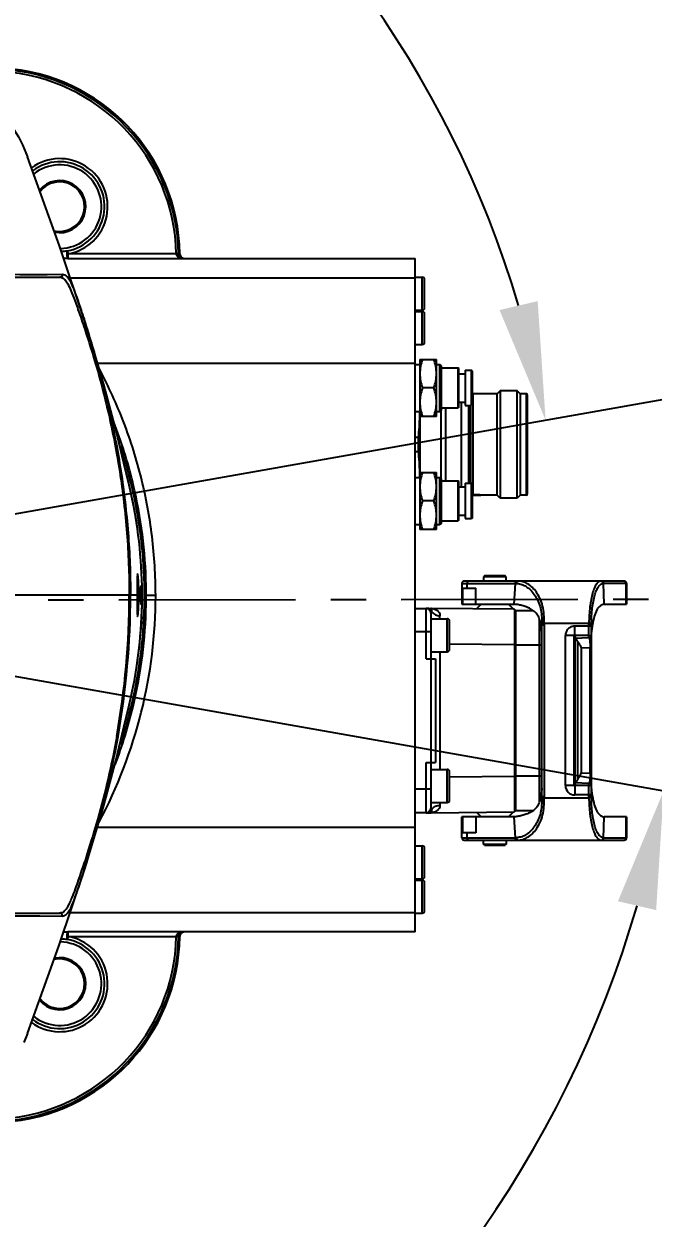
# Model space of a CAD drawing. Header units: millimetres. Extents: x 5828 to 6704, y 123 to 421.
# Drawn here: x 6585.26 to 6591.94, y 229.64 to 242.32 of the extents above; entities that cross this region are included whole.
import ezdxf

# ---------------------------------------------------------------- set-up
doc = ezdxf.new("R2010")
doc.units = ezdxf.units.MM
doc.linetypes.add('CENTER', pattern=[0.6, 0.375, -0.075, 0.075, -0.075])
for name, color, linetype in [('中心线', 7, 'Continuous'), ('外形图', 7, 'Continuous'), ('尺寸标注', 7, 'Continuous'), ('运动范围', 7, 'Continuous')]:
    doc.layers.add(name, color=color, linetype=linetype)
doc.styles.add('微软雅黑', font='msyh.ttc', dxfattribs={"height": 1.5})
doc.dimstyles.new('尺寸标注_1_20比例', dxfattribs={"dimtxt": 1.5, "dimasz": 1.25, "dimexe": 0.5, "dimexo": 0.4, "dimgap": 0.5, "dimtad": 1, "dimdec": 1, "dimlfac": 20, "dimdsep": 46, "dimtxsty": '微软雅黑', "dimcen": 0.09, "dimadec": 0, "dimazin": 0, "dimtp": 0.01, "dimtm": 0.01, "dimtfac": 1, "dimtdec": 1, "dimtofl": 0, "dimtmove": 0, "dimatfit": 3, "dimfxl": 1, "dimtolj": 1, "dimarcsym": 0})

# ---------------------------------------------------------------- blocks, each defined once
blk = doc.blocks.new('*D1116')
at = {"layer": 'Defpoints', "color": 0}
for p in [(6584.311, 246.313), (6624.677, 244.081), (6580.267, 236.25), (6631.923, 236.25), (6532.269, 236.143)]:
    blk.add_point(p, dxfattribs=at)
at = {"layer": '尺寸标注', "color": 0, "lineweight": -2}
blk.add_arc((6579.951, 236.195), 11.017, 16.504, 173.5574, dxfattribs=at)
at = {"layer": '尺寸标注', "color": 0}
for points in [[(6590.312, 239.277), (6590.717, 239.372), (6590.801, 238.108)], [(6568.795, 237.442), (6569.211, 237.419), (6568.933, 236.183)]]:
    blk.add_solid(points, dxfattribs=at)
at = {"layer": '尺寸标注', "color": 0, "insert": (6578.873, 248.444), "char_height": 1.5, "attachment_point": 5, "rotation": 5.0307, "style": '微软雅黑'}
blk.add_mtext('\\A1;-\\A1;170%%d', dxfattribs=at)
blk = doc.blocks.new('*D1117')
at = {"layer": 'Defpoints', "color": 0}
for p in [(6580.267, 236.25), (6631.923, 236.25), (6532.269, 236.143), (6624.677, 228.42), (6574.182, 226.455)]:
    blk.add_point(p, dxfattribs=at)
at = {"layer": '尺寸标注', "color": 0, "lineweight": -2}
blk.add_arc((6580.579, 236.195), 11.653, 186.2105, 343.8509, dxfattribs=at)
at = {"layer": '尺寸标注', "color": 0}
for points in [[(6569.202, 234.946), (6568.786, 234.923), (6568.926, 236.183)], [(6591.975, 232.907), (6591.569, 233.001), (6592.054, 234.172)]]:
    blk.add_solid(points, dxfattribs=at)
at = {"layer": '尺寸标注', "color": 0, "insert": (6579.68, 225.86), "char_height": 1.5, "attachment_point": 5, "rotation": 355.0307, "style": '微软雅黑'}
blk.add_mtext('\\A1;+\\A1;170%%d', dxfattribs=at)

msp = doc.modelspace()

# ---------------------------------------------------------------- linework, layer by layer
at = {"layer": '中心线', "linetype": 'CENTER', "ltscale": 5}
msp.add_line((6532.269, 236.1435), (6631.9232, 236.2503), dxfattribs=at)
at = {"layer": '外形图', "color": 7, "linetype": 'Continuous'}
for p, q in [((6585.7229, 239.906), (6585.7285, 239.8734)), ((6585.7285, 239.8734), (6585.7285, 239.8234)), ((6586.8787, 239.8734), (6585.7285, 239.8734)), ((6585.7285, 239.8234), (6585.6854, 239.8234)), ((6585.7285, 239.8234), (6586.9524, 239.8234)), ((6586.9647, 239.8252), (6586.9665, 239.8253)), ((6586.9665, 239.8253), (6589.4167, 239.8253)), ((6589.4167, 232.6753), (6589.4167, 239.8253)), ((6583.9221, 239.651), (6585.6683, 239.6566)), ((6583.9227, 239.6253), (6585.6442, 239.6253)), ((6585.219, 239.6541), (6585.5099, 239.6555)), ((6585.5099, 239.6555), (6585.6683, 239.6566)), ((6585.7537, 239.619), (6589.4167, 239.619)), ((6589.4167, 239.6253), (6589.4917, 239.6253)), ((6589.4917, 239.2753), (6589.4917, 239.6253)), ((6589.5167, 239.3003), (6589.5167, 239.6003)), ((6589.4167, 239.2753), (6589.4917, 239.2753)), ((6589.4167, 239.2628), (6589.4917, 239.2628)), ((6589.4917, 238.9128), (6589.4917, 239.2628)), ((6589.5167, 238.9378), (6589.5167, 239.2378)), ((6589.4167, 238.9128), (6589.4917, 238.9128)), ((6589.4667, 238.7534), (6589.6417, 238.7534)), ((6589.4667, 238.7534), (6589.4667, 236.9472)), ((6589.6417, 238.1472), (6589.6417, 238.7534)), ((6586.0414, 238.7135), (6589.4167, 238.7135)), ((6589.4167, 238.7003), (6589.4667, 238.7003)), ((6589.6417, 238.7003), (6589.6792, 238.7003)), ((6589.6792, 238.2003), (6589.6792, 238.7003)), ((6589.6942, 238.6853), (6589.6792, 238.7003)), ((6589.6942, 238.2153), (6589.6942, 238.6853)), ((6589.6942, 238.6628), (6589.8712, 238.6628)), ((6589.8712, 238.2378), (6589.8712, 238.6628)), ((6589.8812, 238.6528), (6589.8712, 238.6628)), ((6589.8812, 238.2478), (6589.8812, 238.6528)), ((6589.9477, 238.6378), (6590.0142, 238.6378)), ((6589.9477, 238.6378), (6589.9477, 238.2628)), ((6590.0142, 238.2628), (6590.0142, 238.6378)), ((6590.0242, 238.6278), (6590.0142, 238.6378)), ((6590.0242, 238.2728), (6590.0242, 238.6278)), ((6589.8812, 238.6003), (6589.9477, 238.6003)), ((6589.6146, 238.4503), (6589.4937, 238.4503)), ((6590.0269, 238.3878), (6590.0242, 238.3925)), ((6590.2867, 238.3878), (6590.0269, 238.3878)), ((6590.0269, 238.3878), (6590.0269, 237.3141)), ((6590.3192, 238.4203), (6590.2867, 238.3878)), ((6590.2867, 237.3128), (6590.2867, 238.3878)), ((6590.4992, 238.4203), (6590.3192, 238.4203)), ((6590.3192, 238.4203), (6590.3192, 237.2803)), ((6590.5317, 238.3878), (6590.4992, 238.4203)), ((6590.4992, 237.2803), (6590.4992, 238.4203)), ((6590.5967, 238.3878), (6590.5317, 238.3878)), ((6590.5317, 238.3878), (6590.5317, 237.3128)), ((6590.5967, 237.3128), (6590.5967, 238.3878)), ((6590.6067, 238.3778), (6590.6067, 237.3228)), ((6589.6942, 238.2378), (6589.8712, 238.2378)), ((6589.7392, 238.2378), (6589.7392, 237.4628)), ((6589.8812, 238.2478), (6589.8712, 238.2378)), ((6589.8812, 238.3003), (6589.9477, 238.3003)), ((6589.9067, 237.4003), (6589.9067, 238.3003)), ((6589.9477, 238.2628), (6590.0142, 238.2628)), ((6589.9817, 238.2628), (6589.9817, 237.4378)), ((6589.9917, 238.2628), (6589.9917, 237.4378)), ((6590.0067, 237.4378), (6590.0067, 238.2628)), ((6590.0242, 238.2728), (6590.0142, 238.2628)), ((6589.4167, 238.2003), (6589.4667, 238.2003)), ((6589.6417, 238.1472), (6589.4667, 238.1472)), ((6589.6417, 238.2003), (6589.6792, 238.2003)), ((6589.6942, 238.2153), (6589.6792, 238.2003)), ((6589.6917, 237.4878), (6589.6917, 238.2128)), ((6589.4167, 237.9276), (6589.4517, 237.9276)), ((6589.4517, 237.7729), (6589.4517, 237.9276)), ((6589.4517, 237.7729), (6589.4167, 237.7729)), ((6589.4167, 237.5003), (6589.4667, 237.5003)), ((6589.4667, 237.5534), (6589.6417, 237.5534)), ((6589.6417, 236.9472), (6589.6417, 237.5534)), ((6589.6417, 237.5003), (6589.6792, 237.5003)), ((6589.6792, 237.0003), (6589.6792, 237.5003)), ((6589.6942, 237.4853), (6589.6792, 237.5003)), ((6589.6942, 237.0153), (6589.6942, 237.4853)), ((6589.6942, 237.4628), (6589.8712, 237.4628)), ((6589.8712, 237.0378), (6589.8712, 237.4628)), ((6589.8812, 237.4528), (6589.8712, 237.4628)), ((6589.8812, 237.0478), (6589.8812, 237.4528)), ((6589.8812, 237.4003), (6589.9477, 237.4003)), ((6589.9477, 237.4378), (6590.0142, 237.4378)), ((6589.9477, 237.4378), (6589.9477, 237.0628)), ((6590.0142, 237.0628), (6590.0142, 237.4378)), ((6590.0242, 237.4278), (6590.0142, 237.4378)), ((6590.0242, 237.0728), (6590.0242, 237.4278)), ((6589.6146, 237.2503), (6589.4937, 237.2503)), ((6590.0241, 237.309), (6590.0265, 237.3133)), ((6590.0265, 237.3133), (6590.1117, 237.3133)), ((6590.2867, 237.3128), (6590.1117, 237.3128)), ((6590.3192, 237.2803), (6590.2867, 237.3128)), ((6590.4992, 237.2803), (6590.3192, 237.2803)), ((6590.5317, 237.3128), (6590.4992, 237.2803)), ((6590.5967, 237.3128), (6590.5317, 237.3128)), ((6589.8812, 237.1003), (6589.9477, 237.1003)), ((6589.4167, 237.0003), (6589.4667, 237.0003)), ((6589.6417, 237.0003), (6589.6792, 237.0003)), ((6589.6942, 237.0153), (6589.6792, 237.0003)), ((6589.6942, 237.0378), (6589.8712, 237.0378)), ((6589.8812, 237.0478), (6589.8712, 237.0378)), ((6589.9477, 237.0628), (6590.0142, 237.0628)), ((6590.0242, 237.0728), (6590.0142, 237.0628)), ((6589.6417, 236.9472), (6589.4667, 236.9472)), ((6590.1517, 236.4553), (6590.1417, 236.4453)), ((6590.3717, 236.4553), (6590.1517, 236.4553)), ((6590.3817, 236.4453), (6590.3717, 236.4553)), ((6586.5019, 236.3503), (6586.5157, 236.3503)), ((6589.9117, 236.3753), (6590.4785, 236.3753)), ((6589.9117, 236.3753), (6589.9117, 236.1531)), ((6589.9177, 236.3231), (6590.0589, 236.3231)), ((6589.9177, 236.3231), (6589.9177, 236.1531)), ((6591.6367, 236.4003), (6589.9367, 236.4003)), ((6589.9649, 236.3753), (6589.9649, 236.3231)), ((6590.0589, 236.1531), (6590.0589, 236.3231)), ((6590.3817, 236.4453), (6590.1417, 236.4453)), ((6590.1417, 236.4453), (6590.1417, 236.4003)), ((6590.3817, 236.4003), (6590.3817, 236.4453)), ((6590.4785, 236.3753), (6590.4645, 236.1531)), ((6591.4131, 236.3752), (6591.416, 236.3753)), ((6591.6617, 236.3753), (6591.416, 236.3753)), ((6591.4225, 236.1531), (6591.416, 236.3753)), ((6591.6559, 236.1531), (6591.6559, 236.3753)), ((6591.6617, 236.3753), (6591.6617, 236.1531)), ((6586.4641, 236.2503), (6584.8478, 236.2503)), ((6586.4809, 236.2503), (6586.5032, 236.2503)), ((6586.5421, 236.2503), (6586.6606, 236.2503)), ((6586.5157, 236.1503), (6586.5019, 236.1503)), ((6589.4167, 236.1103), (6589.5817, 236.1103)), ((6589.5317, 235.5753), (6589.5317, 236.1103)), ((6590.4692, 236.1003), (6589.5817, 236.1103)), ((6589.5818, 236.1103), (6589.5817, 236.1103)), ((6589.5821, 236.1103), (6589.5818, 236.1103)), ((6589.9117, 236.1531), (6590.4645, 236.1531)), ((6590.0688, 236.1048), (6590.1172, 236.1531)), ((6590.4062, 236.1531), (6590.4589, 236.1004)), ((6590.4692, 236.1003), (6590.4692, 233.9503)), ((6590.4817, 236.089), (6590.6671, 236.089)), ((6590.4817, 236.089), (6590.4817, 233.9615)), ((6591.4225, 236.1531), (6591.6617, 236.1531)), ((6589.5817, 236.0603), (6589.5817, 233.9903)), ((6589.5817, 236.0003), (6589.7567, 236.0003)), ((6589.7567, 235.6503), (6589.7567, 236.0003)), ((6589.7817, 235.6753), (6589.7817, 235.9753)), ((6590.4692, 236.0365), (6590.4817, 236.0365)), ((6590.7363, 234.0562), (6590.7363, 235.9942)), ((6590.7862, 235.9503), (6590.7612, 235.9501)), ((6591.2614, 235.9503), (6590.7862, 235.9503)), ((6591.2864, 235.9499), (6591.2614, 235.9503)), ((6589.5817, 235.8603), (6589.4167, 235.8601)), ((6590.7613, 234.1141), (6590.7613, 235.9364)), ((6590.7863, 235.9367), (6590.7862, 234.1138)), ((6591.1009, 235.821), (6591.0113, 235.821)), ((6591.0113, 234.2295), (6591.0113, 235.821)), ((6591.1213, 235.816), (6591.1021, 235.8175)), ((6591.1021, 235.8175), (6591.1021, 234.2331)), ((6591.1213, 235.8133), (6591.1021, 235.8148)), ((6591.2863, 235.9212), (6591.1111, 235.9213)), ((6591.2613, 235.8215), (6591.1111, 235.8215)), ((6591.1113, 235.8241), (6591.1113, 235.8312)), ((6591.1113, 235.8229), (6591.1113, 235.8241)), ((6591.1113, 235.8221), (6591.1113, 235.8229)), ((6591.1213, 235.8187), (6591.1113, 235.8194)), ((6591.1113, 235.8194), (6591.1113, 235.8175)), ((6591.1113, 235.8154), (6591.1213, 235.816)), ((6591.1114, 235.8181), (6591.1213, 235.8187)), ((6591.2613, 235.9364), (6591.2863, 235.9364)), ((6591.2613, 235.7959), (6591.2613, 235.9364)), ((6591.2709, 235.9364), (6591.2789, 235.9364)), ((6591.2844, 235.9364), (6591.2863, 235.9364)), ((6591.2863, 235.9364), (6591.2863, 234.1141)), ((6589.7817, 235.7331), (6590.4692, 235.7254)), ((6590.4817, 235.7215), (6590.4692, 235.7215)), ((6590.7613, 235.719), (6590.4817, 235.719)), ((6591.1213, 235.8106), (6591.1021, 235.8121)), ((6591.1021, 235.8094), (6591.1213, 235.8106)), ((6591.1213, 235.8079), (6591.1021, 235.8094)), ((6591.1021, 235.8067), (6591.1213, 235.8079)), ((6591.1213, 235.8052), (6591.1021, 235.8067)), ((6591.1021, 235.804), (6591.1213, 235.8052)), ((6591.1213, 235.8025), (6591.1021, 235.804)), ((6591.1021, 235.8013), (6591.1213, 235.8025)), ((6591.1213, 235.7998), (6591.1021, 235.8013)), ((6591.1213, 235.7971), (6591.1021, 235.7986)), ((6591.1213, 235.7945), (6591.1021, 235.7959)), ((6591.1213, 235.7918), (6591.1021, 235.7932)), ((6591.1106, 235.7992), (6591.1213, 235.7998)), ((6591.1108, 235.7965), (6591.1213, 235.7971)), ((6591.111, 235.7938), (6591.1213, 235.7945)), ((6591.1113, 235.8127), (6591.1213, 235.8133)), ((6591.2613, 235.7959), (6591.1113, 235.7893)), ((6591.1113, 235.7911), (6591.1213, 235.7918)), ((6591.1113, 235.7911), (6591.1113, 234.2594)), ((6591.1445, 234.295), (6591.1445, 235.7555)), ((6591.1789, 235.6902), (6591.2745, 235.6944)), ((6591.1789, 235.6902), (6591.1789, 234.3603)), ((6591.2863, 235.6944), (6591.2745, 235.6944)), ((6591.2745, 234.3561), (6591.2745, 235.6944)), ((6589.5317, 235.5753), (6589.6317, 235.5753)), ((6589.5817, 235.6503), (6589.7567, 235.6503)), ((6589.6317, 235.5753), (6589.6317, 234.4753)), ((6589.6791, 235.6503), (6589.6791, 234.4003)), ((6589.5317, 234.4753), (6589.6317, 234.4753)), ((6589.5317, 233.9408), (6589.5317, 234.4753)), ((6589.5817, 234.4003), (6589.7567, 234.4003)), ((6589.7567, 234.0503), (6589.7567, 234.4003)), ((6589.7817, 234.0753), (6589.7817, 234.3753)), ((6590.4692, 234.3252), (6589.7817, 234.3174)), ((6590.4692, 234.329), (6590.4817, 234.329)), ((6590.4817, 234.3315), (6590.7613, 234.3315)), ((6591.2745, 234.3561), (6591.1789, 234.3603)), ((6591.2745, 234.3561), (6591.2863, 234.3561)), ((6589.5817, 234.1903), (6589.4167, 234.1903)), ((6591.1021, 234.2573), (6591.1213, 234.2588)), ((6591.1021, 234.2546), (6591.1213, 234.2561)), ((6591.1021, 234.2519), (6591.1213, 234.2534)), ((6591.1021, 234.2492), (6591.1213, 234.2507)), ((6591.1213, 234.248), (6591.1021, 234.2492)), ((6591.1021, 234.2465), (6591.1213, 234.248)), ((6591.1213, 234.2453), (6591.1021, 234.2465)), ((6591.1021, 234.2439), (6591.1213, 234.2453)), ((6591.1213, 234.2426), (6591.1021, 234.2439)), ((6591.1021, 234.2412), (6591.1213, 234.2426)), ((6591.1213, 234.2399), (6591.1021, 234.2412)), ((6591.1021, 234.2385), (6591.1213, 234.2399)), ((6591.1021, 234.2358), (6591.1213, 234.2372)), ((6591.1021, 234.2331), (6591.1213, 234.2345)), ((6591.1213, 234.2507), (6591.1106, 234.2514)), ((6591.1213, 234.2534), (6591.1108, 234.2541)), ((6591.1213, 234.2561), (6591.1109, 234.2567)), ((6591.2613, 234.2291), (6591.1112, 234.2291)), ((6591.1113, 234.2612), (6591.2613, 234.2546)), ((6591.1213, 234.2588), (6591.1113, 234.2594)), ((6591.1213, 234.2372), (6591.1113, 234.2379)), ((6591.1213, 234.2345), (6591.1113, 234.2352)), ((6591.1113, 234.2331), (6591.1113, 234.2311)), ((6591.1113, 234.2311), (6591.1213, 234.2319)), ((6591.1213, 234.2319), (6591.1114, 234.2325)), ((6591.2613, 234.1141), (6591.2613, 234.2546)), ((6589.5817, 234.0503), (6589.7567, 234.0503)), ((6590.7612, 234.1004), (6590.7862, 234.1003)), ((6590.7862, 234.1003), (6591.2614, 234.1003)), ((6591.2863, 234.1293), (6591.1113, 234.1293)), ((6591.2864, 234.1006), (6591.2614, 234.1003)), ((6589.5317, 233.9408), (6589.4167, 233.9408)), ((6589.5456, 233.9408), (6589.5817, 233.9408)), ((6589.5817, 233.9403), (6590.4692, 233.9503)), ((6589.5817, 233.9403), (6589.5818, 233.9403)), ((6589.5818, 233.9403), (6589.5821, 233.9403)), ((6590.0688, 233.9458), (6590.1172, 233.8974)), ((6590.4062, 233.8974), (6590.4589, 233.9502)), ((6590.4817, 234.014), (6590.4692, 234.014)), ((6590.6671, 233.9615), (6590.4817, 233.9615)), ((6586.0414, 233.787), (6589.4167, 233.787)), ((6590.4645, 233.8974), (6589.9117, 233.8974)), ((6589.9117, 233.6753), (6589.9117, 233.8974)), ((6589.9177, 233.8974), (6589.9177, 233.7274)), ((6590.0589, 233.8974), (6590.0589, 233.7274)), ((6590.4645, 233.8974), (6590.4785, 233.6753)), ((6591.416, 233.6753), (6591.4225, 233.8974)), ((6591.6617, 233.8974), (6591.4225, 233.8974)), ((6591.6559, 233.6753), (6591.6559, 233.8974)), ((6591.6617, 233.8974), (6591.6617, 233.6753)), ((6589.9117, 233.6753), (6590.4785, 233.6753)), ((6590.0589, 233.7274), (6589.9177, 233.7274)), ((6589.9649, 233.7274), (6589.9649, 233.6753)), ((6591.416, 233.6753), (6591.4131, 233.6754)), ((6591.416, 233.6753), (6591.6617, 233.6753)), ((6589.4167, 233.5878), (6589.4917, 233.5878)), ((6589.4917, 233.2378), (6589.4917, 233.5878)), ((6589.5167, 233.2628), (6589.5167, 233.5628)), ((6589.9367, 233.6503), (6591.6367, 233.6503)), ((6590.1417, 233.6053), (6590.1417, 233.6503)), ((6590.1417, 233.6053), (6590.3817, 233.6053)), ((6590.1517, 233.5953), (6590.1417, 233.6053)), ((6590.1517, 233.5953), (6590.3717, 233.5953)), ((6590.3817, 233.6053), (6590.3717, 233.5953)), ((6590.3817, 233.6503), (6590.3817, 233.6053)), ((6589.4167, 233.2378), (6589.4917, 233.2378)), ((6589.4167, 233.2253), (6589.4917, 233.2253)), ((6589.4917, 232.8753), (6589.4917, 233.2253)), ((6589.5167, 232.9003), (6589.5167, 233.2003)), ((6583.9164, 232.8753), (6585.6441, 232.8753)), ((6584.4449, 232.8495), (6585.6683, 232.844)), ((6584.7525, 232.8487), (6585.4305, 232.8456)), ((6585.4305, 232.8456), (6585.6683, 232.8441)), ((6585.7535, 232.8815), (6589.4167, 232.8815)), ((6589.4167, 232.8753), (6589.4917, 232.8753)), ((6585.6852, 232.6771), (6585.7285, 232.6771)), ((6586.9524, 232.6771), (6585.7285, 232.6771)), ((6585.7285, 232.6771), (6585.7285, 232.6271)), ((6586.9665, 232.6753), (6586.9647, 232.6753)), ((6589.4167, 232.6753), (6586.9665, 232.6753)), ((6585.7285, 232.6271), (6585.7229, 232.5945)), ((6585.7285, 232.6271), (6586.8786, 232.6271)), ((6585.3003, 231.596), (6585.2612, 231.5003))]:
    msp.add_line(p, q, dxfattribs=at)
for points in [[(6586.3781, 237.4195), (6586.3235, 237.6507), (6586.2398, 237.9957), (6586.1097, 238.4853), (6585.9128, 239.1433), (6585.6396, 239.9602), (6585.3003, 240.9044)], [(6585.3003, 231.596), (6585.6333, 232.5225), (6585.9126, 233.3567), (6586.1099, 234.016), (6586.2398, 234.5049), (6586.3236, 234.85), (6586.3781, 235.0811)]]:
    msp.add_lwpolyline(points, dxfattribs=at)
for centre, radius, start, end in [((6584.9044, 239.8364), 1.9746, 1.07283, 86.53209), ((6584.9044, 239.8364), 1.9996, 1.04273, 86.52986), ((6584.9171, 239.8484), 1.9996, 0.75251, 86.51978), ((6585.6417, 240.3753), 0.5093, 279.8203, 126.01324), ((6585.6417, 240.3753), 0.4762, 279.8203, 127.27483), ((6585.6417, 240.3753), 0.4432, 270.90348, 128.65277), ((6585.6417, 240.3753), 0.2765, 258.37821, 140.9535), ((6585.6417, 240.3753), 0.2629, 256.63967, 142.6363), ((6585.641, 240.9311), 1.0283, 270.98584, 274.56974), ((6586.9665, 239.8753), 0.05, 180.74026, 254.37678), ((6586.9666, 239.8757), 0.0504, 254.40783, 269.92025), ((6589.4917, 239.6003), 0.025, 0, 90), ((6589.4917, 239.3003), 0.025, 270, 0), ((6589.4917, 239.2378), 0.025, 0, 90), ((6589.4917, 238.9378), 0.025, 270, 0), ((6590.5967, 238.3778), 0.01, 0, 90), ((6586.6172, 238.2257), 2.8495, 358.42029, 359.4881), ((6581.4884, 236.2498), 5.0723, 13.67726, 21.2366), ((6581.5167, 236.2503), 5.0254, 341.63194, 18.36811), ((6586.6172, 237.4748), 2.8495, 0.51191, 1.57972), ((6581.5252, 236.2511), 4.9916, 1.13842, 13.53469), ((6581.5167, 236.2503), 5.0005, 8.06558, 13.52131), ((6581.4944, 236.2515), 5.0661, 13.42219, 13.67461), ((6581.488, 236.2501), 5.0726, 1.1593, 13.42005), ((6590.5967, 237.3228), 0.01, 270, 0), ((6581.5167, 236.2503), 5.0005, 351.10009, 1.14877), ((6580.9831, 236.2502), 5.5196, 358.96222, 1.03778), ((6581.5043, 236.2505), 5.0563, 359.9971, 1.15871), ((6589.9367, 236.3753), 0.025, 90, 180), ((6591.6367, 236.3753), 0.025, 0, 90.00018), ((6581.5261, 236.2505), 5.1345, 332.00008, 359.9977), ((6577.8413, 236.2524), 8.5389, 349.86768, 359.98544), ((6577.7818, 236.2523), 8.611, 349.95434, 359.9863), ((6581.5056, 236.2499), 5.0551, 358.84277, 0.00361), ((6581.5256, 236.2495), 4.9912, 346.46231, 358.86135), ((6581.4882, 236.2504), 5.0724, 346.53296, 358.84193), ((6589.5317, 236.0603), 0.05, 359.99962, 90), ((6589.6564, 236.1155), 0.0759, 210.54547, 215.73195), ((6589.7567, 235.9753), 0.025, 0, 90), ((6594.2083, 235.9712), 3.4472, 180.35057, 180.57751), ((6597.0355, 235.8685), 5.7497, 179.18883, 179.32337), ((6591.2613, 235.7965), 0.025, 0.06996, 90.06978), ((6592.5603, 235.7221), 1.2801, 170.44599, 171.12645), ((6591.2613, 235.7709), 0.025, 0.06996, 90.06978), ((6589.7567, 235.6753), 0.025, 270, 0), ((6581.487, 236.2512), 5.0738, 339.18882, 346.5275), ((6589.7567, 234.3753), 0.025, 0, 90), ((6591.1114, 234.2294), 0.1001, 179.92866, 269.92175), ((6591.1015, 234.061), 0.1686, 88.87875, 89.59597), ((6591.103, 234.2189), 0.00902, 14.24164, 21.39582), ((6591.1027, 234.2188), 0.00935, 6.3846, 14.22207), ((6591.1021, 234.2188), 0.00994, 357.83095, 6.34761), ((6591.2613, 234.2796), 0.025, 269.93022, 359.93004), ((6591.2613, 234.254), 0.025, 269.93022, 359.93004), ((6604.2435, 234.1069), 14.5646, 180.22957, 180.34414), ((6589.7567, 234.0753), 0.025, 270, 0), ((6594.2023, 234.0794), 3.4412, 179.42195, 179.64939), ((6596.8928, 234.1803), 5.6069, 180.67584, 180.81375), ((6592.6027, 234.3351), 1.323, 188.89319, 189.11623), ((6592.5036, 234.3192), 1.2227, 189.11464, 189.55898), ((6589.5317, 233.9903), 0.05, 270, 0.00073), ((6589.6561, 233.9354), 0.0755, 144.38703, 149.59907), ((6589.9367, 233.6753), 0.025, 180, 270), ((6591.6367, 233.6753), 0.025, 270, 0), ((6589.4917, 233.5628), 0.025, 0, 90), ((6589.4917, 233.2628), 0.025, 270, 0), ((6589.4917, 233.2003), 0.025, 0, 90), ((6589.4917, 232.9003), 0.025, 270, 0), ((6584.9044, 232.6641), 1.9746, 273.46746, 358.92718), ((6584.9044, 232.6641), 1.9996, 273.47013, 358.95728), ((6584.9171, 232.6522), 1.9996, 273.48403, 359.27314), ((6585.6417, 232.1253), 0.5093, 233.91172, 80.18864), ((6585.6417, 232.1253), 0.4762, 232.7058, 80.17971), ((6585.6417, 232.1253), 0.4432, 231.35213, 89.12764), ((6585.641, 231.5695), 1.0283, 85.43021, 89.02642), ((6585.6417, 232.1253), 0.2765, 219.0454, 101.57141), ((6585.6417, 232.1253), 0.2629, 217.39936, 103.34694)]:
    msp.add_arc(centre, radius, start, end, dxfattribs=at)
for points, knots in [([(6585.0535, 241.3261), (6585.0799, 241.2959), (6585.181, 241.1674), (6585.2579, 241.0202), (6585.3003, 240.9044)], [0, 0, 0, 0, 0.2455814, 1, 1, 1, 1]), ([(6585.7285, 239.8234), (6585.7275, 239.8234), (6585.7255, 239.827), (6585.7242, 239.8328), (6585.7227, 239.8421), (6585.7213, 239.8578), (6585.7209, 239.8794), (6585.7218, 239.8972), (6585.7229, 239.906)], [0, 0, 0, 0, 0.0368418, 0.1162713, 0.2311778, 0.3641209, 0.6822247, 1, 1, 1, 1]), ([(6586.8786, 239.8734), (6586.879, 239.8688), (6586.8806, 239.8598), (6586.89, 239.8453), (6586.9067, 239.8329), (6586.9292, 239.8251), (6586.9447, 239.8234), (6586.9524, 239.8234)], [0, 0, 0, 0, 0.1409075, 0.2748715, 0.5247161, 0.7642402, 1, 1, 1, 1]), ([(6586.9037, 239.8728), (6586.9036, 239.873), (6586.9027, 239.8729), (6586.9014, 239.8731), (6586.899, 239.8731), (6586.8945, 239.8733), (6586.8876, 239.8734), (6586.8818, 239.8734), (6586.8787, 239.8734)], [0, 0, 0, 0, 0.0229543, 0.0820897, 0.1754302, 0.2998117, 0.6223475, 1, 1, 1, 1]), ([(6586.9524, 239.8234), (6586.9416, 239.8235), (6586.9161, 239.8325), (6586.9039, 239.8586), (6586.9037, 239.8728)], [0, 0, 0, 0, 0.4308663, 1, 1, 1, 1]), ([(6585.6683, 239.6566), (6585.6703, 239.6495), (6585.6668, 239.6326), (6585.6514, 239.625), (6585.644, 239.6252)], [0, 0, 0, 0, 0.5007345, 1, 1, 1, 1]), ([(6585.6445, 239.6253), (6585.654, 239.6252), (6585.6756, 239.62), (6585.7045, 239.5935), (6585.7328, 239.5469), (6585.7657, 239.4734), (6585.8074, 239.3639), (6585.8617, 239.2107), (6585.9291, 239.0106), (6586.0056, 238.7677), (6586.0843, 238.4915), (6586.1848, 238.0877), (6586.2869, 237.5593), (6586.3632, 236.9092), (6586.3802, 236.4702), (6586.3802, 236.2503)], [0, 0, 0, 0, 0.008197, 0.0181219, 0.0327299, 0.0547054, 0.087038, 0.1330223, 0.193932, 0.2678453, 0.3511228, 0.439911, 0.6242101, 0.8116175, 1, 1, 1, 1]), ([(6585.6683, 239.6564), (6585.6778, 239.6565), (6585.6993, 239.6517), (6585.7283, 239.6255), (6585.7562, 239.5789), (6585.7885, 239.5052), (6585.8287, 239.3946), (6585.8807, 239.239), (6585.9454, 239.035), (6586.0196, 238.7876), (6586.097, 238.507), (6586.1969, 238.099), (6586.2995, 237.5668), (6586.376, 236.9127), (6586.3931, 236.4714), (6586.393, 236.2503)], [0, 0, 0, 0, 0.0080976, 0.0178723, 0.0322824, 0.0540451, 0.0862217, 0.1322395, 0.1935294, 0.2680465, 0.3518178, 0.4408252, 0.6250249, 0.8120917, 1, 1, 1, 1]), ([(6589.4937, 238.7534), (6589.4856, 238.7289), (6589.4719, 238.6791), (6589.4667, 238.6275), (6589.4667, 238.6018)], [0, 0, 0, 0, 0.5018469, 1, 1, 1, 1]), ([(6589.6417, 238.6018), (6589.6417, 238.6275), (6589.6365, 238.6791), (6589.6228, 238.7289), (6589.6146, 238.7534)], [0, 0, 0, 0, 0.4981531, 1, 1, 1, 1]), ([(6586.6606, 236.2503), (6586.6594, 236.4586), (6586.6358, 236.8756), (6586.5212, 237.4913), (6586.3343, 238.0884), (6586.1607, 238.4676), (6586.064, 238.6516)], [0, 0, 0, 0, 0.2502712, 0.5003981, 0.7503299, 1, 1, 1, 1]), ([(6589.4667, 238.6018), (6589.4667, 238.5762), (6589.4719, 238.5246), (6589.4856, 238.4748), (6589.4937, 238.4503)], [0, 0, 0, 0, 0.4981531, 1, 1, 1, 1]), ([(6589.6146, 238.4503), (6589.6228, 238.4748), (6589.6365, 238.5246), (6589.6417, 238.5762), (6589.6417, 238.6018)], [0, 0, 0, 0, 0.5018469, 1, 1, 1, 1]), ([(6589.4937, 238.4503), (6589.4856, 238.4258), (6589.4719, 238.3759), (6589.4667, 238.3244), (6589.4667, 238.2987)], [0, 0, 0, 0, 0.5018469, 1, 1, 1, 1]), ([(6589.6417, 238.2987), (6589.6417, 238.3244), (6589.6365, 238.3759), (6589.6228, 238.4258), (6589.6146, 238.4503)], [0, 0, 0, 0, 0.4981531, 1, 1, 1, 1]), ([(6589.4667, 238.2987), (6589.4667, 238.2731), (6589.4719, 238.2215), (6589.4856, 238.1717), (6589.4937, 238.1472)], [0, 0, 0, 0, 0.4981531, 1, 1, 1, 1]), ([(6589.6146, 238.1472), (6589.6228, 238.1717), (6589.6365, 238.2215), (6589.6417, 238.2731), (6589.6417, 238.2987)], [0, 0, 0, 0, 0.5018469, 1, 1, 1, 1]), ([(6589.4937, 237.5534), (6589.4856, 237.5289), (6589.4719, 237.4791), (6589.4667, 237.4275), (6589.4667, 237.4018)], [0, 0, 0, 0, 0.5018469, 1, 1, 1, 1]), ([(6589.6417, 237.4018), (6589.6417, 237.4275), (6589.6365, 237.4791), (6589.6228, 237.5289), (6589.6146, 237.5534)], [0, 0, 0, 0, 0.4981531, 1, 1, 1, 1]), ([(6589.4667, 237.4018), (6589.4667, 237.3762), (6589.4719, 237.3246), (6589.4856, 237.2748), (6589.4937, 237.2503)], [0, 0, 0, 0, 0.4981531, 1, 1, 1, 1]), ([(6589.6146, 237.2503), (6589.6228, 237.2748), (6589.6365, 237.3246), (6589.6417, 237.3762), (6589.6417, 237.4018)], [0, 0, 0, 0, 0.5018469, 1, 1, 1, 1]), ([(6589.4937, 237.2503), (6589.4856, 237.2258), (6589.4719, 237.1759), (6589.4667, 237.1244), (6589.4667, 237.0987)], [0, 0, 0, 0, 0.5018469, 1, 1, 1, 1]), ([(6589.6417, 237.0987), (6589.6417, 237.1244), (6589.6365, 237.1759), (6589.6228, 237.2258), (6589.6146, 237.2503)], [0, 0, 0, 0, 0.4981531, 1, 1, 1, 1]), ([(6590.1059, 237.3133), (6590.101, 237.3138), (6590.0747, 237.3156), (6590.0482, 237.3155), (6590.0269, 237.3141)], [0, 0, 0, 0, 0.1884725, 1, 1, 1, 1]), ([(6589.4667, 237.0987), (6589.4667, 237.0731), (6589.4719, 237.0215), (6589.4856, 236.9717), (6589.4937, 236.9472)], [0, 0, 0, 0, 0.4981531, 1, 1, 1, 1]), ([(6589.6146, 236.9472), (6589.6228, 236.9717), (6589.6365, 237.0215), (6589.6417, 237.0731), (6589.6417, 237.0987)], [0, 0, 0, 0, 0.5018469, 1, 1, 1, 1]), ([(6586.4689, 236.4753), (6586.4684, 236.4753), (6586.4678, 236.4733), (6586.4673, 236.4704), (6586.4667, 236.4648), (6586.4659, 236.4538), (6586.4653, 236.4349), (6586.4647, 236.4074), (6586.4644, 236.3737), (6586.4643, 236.3353), (6586.4639, 236.2936), (6586.4637, 236.2649), (6586.4637, 236.2503)], [0, 0, 0, 0, 0.0059139, 0.0206068, 0.0445278, 0.0776041, 0.1698717, 0.2940378, 0.4452527, 0.6178308, 0.8053753, 1, 1, 1, 1]), ([(6586.4803, 236.2503), (6586.4803, 236.2649), (6586.4805, 236.2936), (6586.48, 236.3353), (6586.4785, 236.3737), (6586.4768, 236.4074), (6586.4749, 236.435), (6586.4732, 236.4538), (6586.4717, 236.4648), (6586.4708, 236.4704), (6586.47, 236.4733), (6586.4693, 236.4753), (6586.4689, 236.4753)], [0, 0, 0, 0, 0.1943663, 0.3816022, 0.5539653, 0.7050723, 0.8292427, 0.9216893, 0.9549107, 0.9790123, 0.9939102, 1, 1, 1, 1]), ([(6589.9861, 236.4003), (6589.9833, 236.4003), (6589.9775, 236.3989), (6589.968, 236.3912), (6589.9649, 236.3815), (6589.9649, 236.3753)], [0, 0, 0, 0, 0.2326056, 0.4770204, 1, 1, 1, 1]), ([(6590.4785, 236.3753), (6590.4785, 236.3815), (6590.4816, 236.3912), (6590.4912, 236.3989), (6590.4969, 236.4003), (6590.4997, 236.4003)], [0, 0, 0, 0, 0.5229787, 0.7673858, 1, 1, 1, 1]), ([(6590.495, 236.3929), (6590.494, 236.3916), (6590.4904, 236.3863), (6590.4889, 236.3798), (6590.4889, 236.3751)], [0, 0, 0, 0, 0.2555415, 1, 1, 1, 1]), ([(6590.4889, 236.3751), (6590.5049, 236.3748), (6590.5379, 236.3697), (6590.5856, 236.3491), (6590.6313, 236.3163), (6590.6728, 236.271), (6590.7095, 236.2149), (6590.7387, 236.1484), (6590.7575, 236.0726), (6590.7603, 236.0191), (6590.7608, 235.9916)], [0, 0, 0, 0, 0.0930648, 0.1920321, 0.2999842, 0.4183465, 0.5480571, 0.6889454, 0.8396284, 1, 1, 1, 1]), ([(6590.5099, 236.4003), (6590.5073, 236.4003), (6590.5015, 236.3989), (6590.497, 236.3952), (6590.495, 236.3929)], [0, 0, 0, 0, 0.4668617, 1, 1, 1, 1]), ([(6590.7862, 235.9503), (6590.787, 235.9822), (6590.7855, 236.0447), (6590.7722, 236.1347), (6590.7436, 236.2142), (6590.7061, 236.2808), (6590.662, 236.3335), (6590.6134, 236.3714), (6590.5624, 236.3948), (6590.527, 236.4003), (6590.5099, 236.4003)], [0, 0, 0, 0, 0.1644546, 0.3215913, 0.4665375, 0.597215, 0.7137667, 0.8180822, 0.9121707, 1, 1, 1, 1]), ([(6591.3892, 236.4003), (6591.385, 236.4003), (6591.3762, 236.3987), (6591.3636, 236.392), (6591.3516, 236.3813), (6591.3347, 236.3602), (6591.3159, 236.3234), (6591.2973, 236.2682), (6591.2819, 236.2008), (6591.2703, 236.1233), (6591.2634, 236.0386), (6591.2616, 235.9801), (6591.2614, 235.9503)], [0, 0, 0, 0, 0.0256725, 0.0536556, 0.0860725, 0.1240481, 0.218236, 0.3374544, 0.4799119, 0.6416354, 0.8172186, 1, 1, 1, 1]), ([(6591.2864, 235.9499), (6591.2872, 236.0048), (6591.2906, 236.0848), (6591.3066, 236.1855), (6591.3218, 236.2492), (6591.3403, 236.3015), (6591.359, 236.3364), (6591.3757, 236.3565), (6591.3907, 236.3695), (6591.4045, 236.375), (6591.4131, 236.3752)], [0, 0, 0, 0, 0.3543521, 0.5148719, 0.6569672, 0.7763696, 0.8716983, 0.9106183, 0.9442975, 1, 1, 1, 1]), ([(6591.3892, 236.4003), (6591.3906, 236.4003), (6591.3969, 236.3997), (6591.4028, 236.3964), (6591.4061, 236.3929)], [0, 0, 0, 0, 0.2339563, 1, 1, 1, 1]), ([(6591.416, 236.3753), (6591.416, 236.3816), (6591.4112, 236.3947), (6591.3982, 236.4003), (6591.3921, 236.4003)], [0, 0, 0, 0, 0.5076183, 1, 1, 1, 1]), ([(6591.4061, 236.3929), (6591.4073, 236.3917), (6591.4113, 236.3866), (6591.4131, 236.3799), (6591.4131, 236.3752)], [0, 0, 0, 0, 0.262463, 1, 1, 1, 1]), ([(6591.6559, 236.3753), (6591.6559, 236.3816), (6591.651, 236.3947), (6591.638, 236.4003), (6591.6318, 236.4003)], [0, 0, 0, 0, 0.506982, 1, 1, 1, 1]), ([(6586.4637, 236.2503), (6586.4637, 236.2356), (6586.464, 236.2069), (6586.4643, 236.1653), (6586.4644, 236.1269), (6586.4647, 236.0932), (6586.4653, 236.0656), (6586.4659, 236.0468), (6586.4667, 236.0357), (6586.4673, 236.0301), (6586.4678, 236.0273), (6586.4684, 236.0253), (6586.4689, 236.0253)], [0, 0, 0, 0, 0.1946058, 0.3820966, 0.5546648, 0.7059028, 0.8300933, 0.9223854, 0.9554662, 0.9793913, 0.9940889, 1, 1, 1, 1]), ([(6586.4689, 236.0253), (6586.4693, 236.0253), (6586.47, 236.0272), (6586.4708, 236.0301), (6586.4717, 236.0357), (6586.4732, 236.0467), (6586.4749, 236.0656), (6586.4768, 236.0931), (6586.4785, 236.1268), (6586.48, 236.1652), (6586.4804, 236.2069), (6586.4803, 236.2356), (6586.4803, 236.2503)], [0, 0, 0, 0, 0.0060885, 0.0209821, 0.0450812, 0.0783013, 0.1707317, 0.2948833, 0.4459702, 0.6183349, 0.8056164, 1, 1, 1, 1]), ([(6589.591, 236.0769), (6589.5878, 236.0864), (6589.5756, 236.1036), (6589.5554, 236.1103), (6589.5456, 236.1103)], [0, 0, 0, 0, 0.5053098, 1, 1, 1, 1]), ([(6589.5817, 236.1103), (6589.5928, 236.1101), (6589.6152, 236.1069), (6589.6463, 236.0925), (6589.6675, 236.072), (6589.6775, 236.05), (6589.6792, 236.0375), (6589.6792, 236.0311)], [0, 0, 0, 0, 0.2414419, 0.4834124, 0.7309706, 0.8607983, 1, 1, 1, 1]), ([(6589.5817, 236.0603), (6589.5817, 236.0617), (6589.5829, 236.0682), (6589.5874, 236.0734), (6589.591, 236.0769)], [0, 0, 0, 0, 0.217572, 1, 1, 1, 1]), ([(6589.591, 236.0769), (6589.5932, 236.0823), (6589.5959, 236.0913), (6589.5934, 236.1027), (6589.5884, 236.1088), (6589.584, 236.1102), (6589.582, 236.1103)], [0, 0, 0, 0, 0.4347608, 0.6738085, 0.8478114, 1, 1, 1, 1]), ([(6589.5947, 236.0712), (6589.604, 236.0583), (6589.6308, 236.0381), (6589.663, 236.0314), (6589.6792, 236.0311)], [0, 0, 0, 0, 0.4944803, 1, 1, 1, 1]), ([(6590.7506, 235.9349), (6590.7474, 235.9539), (6590.7398, 235.9901), (6590.7178, 236.0396), (6590.6843, 236.0791), (6590.6418, 236.1062), (6590.5965, 236.1257), (6590.5509, 236.1404), (6590.507, 236.1502), (6590.4782, 236.1531), (6590.4645, 236.1531)], [0, 0, 0, 0, 0.1455813, 0.280157, 0.4069608, 0.532988, 0.6589357, 0.7811225, 0.8956429, 1, 1, 1, 1]), ([(6591.4225, 236.1531), (6591.4083, 236.1531), (6591.3756, 236.1388), (6591.3406, 236.0907), (6591.3146, 236.02), (6591.3031, 235.965), (6591.2979, 235.9346)], [0, 0, 0, 0, 0.1590516, 0.3707525, 0.6535652, 1, 1, 1, 1]), ([(6589.679, 236.002), (6589.679, 236.0045), (6589.6791, 236.0142), (6589.6791, 236.0239), (6589.6792, 236.0311)], [0, 0, 0, 0, 0.262666, 1, 1, 1, 1]), ([(6590.7613, 235.8531), (6590.7605, 235.86), (6590.7573, 235.8873), (6590.754, 235.9147), (6590.7506, 235.9349)], [0, 0, 0, 0, 0.2528108, 1, 1, 1, 1]), ([(6590.7613, 235.9364), (6590.7614, 235.9366), (6590.7622, 235.9363), (6590.7634, 235.9366), (6590.7658, 235.9365), (6590.7688, 235.9366), (6590.7726, 235.9366), (6590.7784, 235.9367), (6590.7831, 235.9367), (6590.7863, 235.9367)], [0, 0, 0, 0, 0.0197841, 0.0769672, 0.1696187, 0.2939019, 0.4452339, 0.6179482, 1, 1, 1, 1]), ([(6591.1111, 235.9213), (6591.0981, 235.9213), (6591.0718, 235.9159), (6591.0386, 235.8936), (6591.0165, 235.8603), (6591.0113, 235.834), (6591.0113, 235.821)], [0, 0, 0, 0, 0.2500692, 0.4999946, 0.7499743, 1, 1, 1, 1]), ([(6591.111, 235.8215), (6591.1109, 235.8217), (6591.1109, 235.8208), (6591.1103, 235.8211), (6591.1097, 235.8209), (6591.1088, 235.821), (6591.1076, 235.821), (6591.1062, 235.821), (6591.104, 235.821), (6591.1022, 235.821), (6591.1009, 235.821)], [0, 0, 0, 0, 0.0572151, 0.0832428, 0.151332, 0.2407764, 0.3514025, 0.4829595, 0.6351491, 1, 1, 1, 1]), ([(6591.1113, 235.821), (6591.1113, 235.8211), (6591.1112, 235.8212), (6591.111, 235.8216), (6591.1111, 235.8215)], [0, 0, 0, 0, 0.4986688, 1, 1, 1, 1]), ([(6591.1113, 235.8312), (6591.1113, 235.8363), (6591.1113, 235.8664), (6591.1111, 235.8964), (6591.1111, 235.9213)], [0, 0, 0, 0, 0.1724286, 1, 1, 1, 1]), ([(6591.2955, 235.9196), (6591.2947, 235.9141), (6591.2913, 235.892), (6591.2884, 235.8698), (6591.2863, 235.8531)], [0, 0, 0, 0, 0.2474543, 1, 1, 1, 1]), ([(6591.1445, 235.7555), (6591.1425, 235.7598), (6591.135, 235.7736), (6591.1221, 235.7861), (6591.1113, 235.7886)], [0, 0, 0, 0, 0.2988106, 1, 1, 1, 1]), ([(6591.1445, 235.7555), (6591.1469, 235.7503), (6591.1528, 235.7398), (6591.1651, 235.7185), (6591.1739, 235.7018), (6591.1789, 235.6902)], [0, 0, 0, 0, 0.2337153, 0.487585, 1, 1, 1, 1]), ([(6591.2613, 235.7959), (6591.2623, 235.7952), (6591.2642, 235.792), (6591.2664, 235.7859), (6591.2685, 235.7765), (6591.2712, 235.7587), (6591.2736, 235.7309), (6591.2744, 235.7073), (6591.2745, 235.6944)], [0, 0, 0, 0, 0.0367075, 0.1009213, 0.193259, 0.3131916, 0.6253671, 1, 1, 1, 1]), ([(6586.247, 234.7503), (6586.2203, 234.5997), (6586.1604, 234.3067), (6586.0537, 233.892), (6585.9443, 233.5337), (6585.8502, 233.2562), (6585.7875, 233.0814), (6585.748, 232.9869), (6585.7259, 232.9421), (6585.7058, 232.9104), (6585.6861, 232.8893), (6585.6655, 232.8776), (6585.6513, 232.8753), (6585.6445, 232.8753)], [0, 0, 0, 0, 0.2298333, 0.4494777, 0.6434489, 0.7928379, 0.8900649, 0.9224553, 0.9468779, 0.9650854, 0.9787593, 0.9897659, 1, 1, 1, 1]), ([(6585.6683, 232.8441), (6585.6751, 232.8442), (6585.6893, 232.8462), (6585.7099, 232.8577), (6585.7295, 232.8786), (6585.7495, 232.9104), (6585.7713, 232.9555), (6585.8102, 233.0515), (6585.8708, 233.2302), (6585.9612, 233.5145), (6586.068, 233.8804), (6586.174, 234.3015), (6586.234, 234.5982), (6586.2608, 234.7503)], [0, 0, 0, 0, 0.0100698, 0.0208687, 0.0342979, 0.0522214, 0.0763792, 0.1085678, 0.2057745, 0.356055, 0.5511777, 0.7709425, 1, 1, 1, 1]), ([(6586.247, 234.7503), (6586.2488, 234.7503), (6586.2535, 234.7504), (6586.2582, 234.7501), (6586.261, 234.7502)], [0, 0, 0, 0, 0.3963364, 1, 1, 1, 1]), ([(6591.1113, 234.2619), (6591.1146, 234.2627), (6591.1295, 234.2691), (6591.1391, 234.2836), (6591.1445, 234.295)], [0, 0, 0, 0, 0.2115188, 1, 1, 1, 1]), ([(6591.1445, 234.295), (6591.1469, 234.3003), (6591.1528, 234.3107), (6591.1651, 234.332), (6591.1739, 234.3487), (6591.1789, 234.3603)], [0, 0, 0, 0, 0.2337161, 0.4875857, 1, 1, 1, 1]), ([(6591.2745, 234.3561), (6591.2744, 234.3432), (6591.2737, 234.3196), (6591.2712, 234.2919), (6591.2685, 234.274), (6591.2664, 234.2647), (6591.2643, 234.2585), (6591.2624, 234.2553), (6591.2613, 234.2546)], [0, 0, 0, 0, 0.3746014, 0.6867744, 0.8066956, 0.8990595, 0.9630051, 1, 1, 1, 1]), ([(6590.7613, 234.1974), (6590.7605, 234.1905), (6590.7573, 234.1632), (6590.754, 234.1359), (6590.7506, 234.1156)], [0, 0, 0, 0, 0.252809, 1, 1, 1, 1]), ([(6591.1027, 234.2296), (6591.0904, 234.2297), (6591.0599, 234.2295), (6591.0295, 234.2295), (6591.0113, 234.2295)], [0, 0, 0, 0, 0.4033436, 1, 1, 1, 1]), ([(6591.1111, 234.2292), (6591.1108, 234.2292), (6591.1088, 234.2294), (6591.1067, 234.2295), (6591.1048, 234.2295)], [0, 0, 0, 0, 0.1186086, 1, 1, 1, 1]), ([(6591.1103, 234.2287), (6591.1098, 234.2283), (6591.1093, 234.2278), (6591.1086, 234.2272), (6591.1086, 234.227)], [0, 0, 0, 0, 0.7404615, 1, 1, 1, 1]), ([(6591.1121, 234.2184), (6591.112, 234.216), (6591.1105, 234.2109), (6591.1112, 234.2023), (6591.1116, 234.1924), (6591.1111, 234.1769), (6591.1113, 234.1558), (6591.1114, 234.1384), (6591.1113, 234.1293)], [0, 0, 0, 0, 0.0798328, 0.1763216, 0.2883951, 0.4138781, 0.6954653, 1, 1, 1, 1]), ([(6591.1113, 234.2295), (6591.1113, 234.2295), (6591.1113, 234.2294), (6591.1112, 234.2293), (6591.1112, 234.2293)], [0, 0, 0, 0, 0.480279, 1, 1, 1, 1]), ([(6591.2863, 234.1974), (6591.287, 234.1918), (6591.2899, 234.1695), (6591.293, 234.1472), (6591.2956, 234.1306)], [0, 0, 0, 0, 0.2515728, 1, 1, 1, 1]), ([(6590.7506, 234.1156), (6590.7474, 234.0967), (6590.7398, 234.0604), (6590.7178, 234.0109), (6590.6843, 233.9714), (6590.6418, 233.9443), (6590.5965, 233.9248), (6590.5509, 233.9102), (6590.507, 233.9003), (6590.4782, 233.8974), (6590.4645, 233.8974)], [0, 0, 0, 0, 0.1455827, 0.2801594, 0.406962, 0.5329878, 0.6589362, 0.7811226, 0.8956433, 1, 1, 1, 1]), ([(6590.7608, 234.059), (6590.7603, 234.0314), (6590.7575, 233.9779), (6590.7387, 233.9022), (6590.7095, 233.8357), (6590.6728, 233.7796), (6590.6313, 233.7343), (6590.5856, 233.7014), (6590.5379, 233.6809), (6590.5049, 233.6757), (6590.4889, 233.6755)], [0, 0, 0, 0, 0.1603716, 0.3110547, 0.451943, 0.5816536, 0.7000159, 0.8079679, 0.9069353, 1, 1, 1, 1]), ([(6590.5099, 233.6503), (6590.527, 233.6503), (6590.5624, 233.6558), (6590.6134, 233.6792), (6590.662, 233.717), (6590.7061, 233.7697), (6590.7436, 233.8364), (6590.7722, 233.9159), (6590.7855, 234.0059), (6590.787, 234.0684), (6590.7862, 234.1003)], [0, 0, 0, 0, 0.0878291, 0.1819175, 0.2862332, 0.4027848, 0.5334624, 0.6784087, 0.8355454, 1, 1, 1, 1]), ([(6590.7613, 234.1141), (6590.7614, 234.114), (6590.7622, 234.1142), (6590.7634, 234.1139), (6590.7658, 234.1141), (6590.7688, 234.114), (6590.7726, 234.114), (6590.7784, 234.1139), (6590.7831, 234.1138), (6590.7863, 234.1138)], [0, 0, 0, 0, 0.0197777, 0.0769599, 0.1696119, 0.2938961, 0.4452294, 0.6179452, 1, 1, 1, 1]), ([(6591.2863, 234.1141), (6591.2861, 234.1142), (6591.2854, 234.114), (6591.2841, 234.1142), (6591.2818, 234.1141), (6591.2787, 234.1142), (6591.275, 234.1141), (6591.2691, 234.1142), (6591.2645, 234.1141), (6591.2613, 234.1141)], [0, 0, 0, 0, 0.0198317, 0.0770579, 0.1697391, 0.2940356, 0.4453623, 0.6180527, 1, 1, 1, 1]), ([(6591.2614, 234.1003), (6591.2616, 234.0704), (6591.2634, 234.0119), (6591.2703, 233.9273), (6591.2819, 233.8498), (6591.2973, 233.7823), (6591.3159, 233.7272), (6591.3347, 233.6903), (6591.3516, 233.6693), (6591.3636, 233.6585), (6591.3762, 233.6518), (6591.385, 233.6503), (6591.3892, 233.6503)], [0, 0, 0, 0, 0.1827814, 0.3583648, 0.5200881, 0.6625457, 0.781764, 0.8759519, 0.9139275, 0.9463444, 0.9743275, 1, 1, 1, 1]), ([(6591.4131, 233.6754), (6591.4045, 233.6755), (6591.3907, 233.681), (6591.3757, 233.694), (6591.359, 233.7141), (6591.3403, 233.7491), (6591.3218, 233.8013), (6591.3066, 233.8651), (6591.2906, 233.9657), (6591.2872, 234.0457), (6591.2864, 234.1006)], [0, 0, 0, 0, 0.0557025, 0.0893817, 0.1283017, 0.2236304, 0.3430328, 0.4851281, 0.6456479, 1, 1, 1, 1]), ([(6591.2979, 234.1161), (6591.303, 234.0857), (6591.3146, 234.0307), (6591.3405, 233.9599), (6591.3756, 233.9118), (6591.4083, 233.8974), (6591.4225, 233.8974)], [0, 0, 0, 0, 0.3463658, 0.6293135, 0.8410675, 1, 1, 1, 1]), ([(6589.591, 233.9736), (6589.5878, 233.9642), (6589.5756, 233.9469), (6589.5554, 233.9403), (6589.5456, 233.9403)], [0, 0, 0, 0, 0.5053098, 1, 1, 1, 1]), ([(6589.6792, 234.0194), (6589.6792, 234.013), (6589.6775, 234.0005), (6589.6675, 233.9785), (6589.6463, 233.958), (6589.6152, 233.9437), (6589.5928, 233.9404), (6589.5817, 233.9403)], [0, 0, 0, 0, 0.1391702, 0.2689758, 0.5164949, 0.7583905, 1, 1, 1, 1]), ([(6589.591, 233.9736), (6589.5896, 233.9749), (6589.5853, 233.9795), (6589.5817, 233.9857), (6589.5817, 233.9903)], [0, 0, 0, 0, 0.2907686, 1, 1, 1, 1]), ([(6589.582, 233.9403), (6589.584, 233.9404), (6589.5884, 233.9418), (6589.5934, 233.9479), (6589.5959, 233.9593), (6589.5932, 233.9683), (6589.591, 233.9736)], [0, 0, 0, 0, 0.1522356, 0.3263721, 0.5656408, 1, 1, 1, 1]), ([(6589.5947, 233.9794), (6589.6039, 233.9922), (6589.6308, 234.0125), (6589.663, 234.0191), (6589.6792, 234.0194)], [0, 0, 0, 0, 0.4945005, 1, 1, 1, 1]), ([(6589.9649, 233.6753), (6589.9649, 233.669), (6589.968, 233.6593), (6589.9775, 233.6517), (6589.9833, 233.6503), (6589.9861, 233.6503)], [0, 0, 0, 0, 0.522981, 0.7673973, 1, 1, 1, 1]), ([(6590.4997, 233.6503), (6590.4969, 233.6503), (6590.4912, 233.6517), (6590.4816, 233.6593), (6590.4785, 233.669), (6590.4785, 233.6753)], [0, 0, 0, 0, 0.2326111, 0.4770186, 1, 1, 1, 1]), ([(6590.4889, 233.6755), (6590.4889, 233.6708), (6590.491, 233.6614), (6590.4978, 233.6542), (6590.5018, 233.6522)], [0, 0, 0, 0, 0.5058249, 1, 1, 1, 1]), ([(6591.3921, 233.6503), (6591.3982, 233.6503), (6591.4112, 233.6559), (6591.416, 233.6689), (6591.416, 233.6753)], [0, 0, 0, 0, 0.4923888, 1, 1, 1, 1]), ([(6591.4061, 233.6576), (6591.4073, 233.6588), (6591.4113, 233.664), (6591.4131, 233.6706), (6591.4131, 233.6754)], [0, 0, 0, 0, 0.2624767, 1, 1, 1, 1]), ([(6591.6318, 233.6503), (6591.638, 233.6503), (6591.651, 233.6558), (6591.6559, 233.6689), (6591.6559, 233.6753)], [0, 0, 0, 0, 0.4930181, 1, 1, 1, 1]), ([(6590.5018, 233.6522), (6590.5025, 233.6519), (6590.505, 233.6508), (6590.5079, 233.6503), (6590.5099, 233.6503)], [0, 0, 0, 0, 0.2648914, 1, 1, 1, 1]), ([(6591.3892, 233.6503), (6591.3906, 233.6503), (6591.3969, 233.6509), (6591.4028, 233.6542), (6591.4061, 233.6576)], [0, 0, 0, 0, 0.2339505, 1, 1, 1, 1]), ([(6585.6683, 232.8441), (6585.6703, 232.8512), (6585.6668, 232.8679), (6585.6515, 232.8755), (6585.6441, 232.8753)], [0, 0, 0, 0, 0.5007335, 1, 1, 1, 1]), ([(6585.7211, 232.6271), (6585.7211, 232.6308), (6585.7214, 232.6435), (6585.7222, 232.6562), (6585.7237, 232.665)], [0, 0, 0, 0, 0.2899718, 1, 1, 1, 1]), ([(6585.7237, 232.665), (6585.7243, 232.6681), (6585.725, 232.6717), (6585.7272, 232.6771), (6585.7285, 232.6771)], [0, 0, 0, 0, 0.6922202, 1, 1, 1, 1]), ([(6586.9524, 232.6771), (6586.9447, 232.6771), (6586.9292, 232.6754), (6586.9067, 232.6676), (6586.89, 232.6553), (6586.8806, 232.6407), (6586.8789, 232.6317), (6586.8786, 232.6271)], [0, 0, 0, 0, 0.235706, 0.4752292, 0.7250862, 0.8590846, 1, 1, 1, 1]), ([(6586.9037, 232.6277), (6586.9039, 232.6419), (6586.9161, 232.668), (6586.9416, 232.677), (6586.9524, 232.6771)], [0, 0, 0, 0, 0.5691789, 1, 1, 1, 1]), ([(6585.7229, 232.5945), (6585.7226, 232.5969), (6585.7215, 232.6078), (6585.7211, 232.6186), (6585.7211, 232.6271)], [0, 0, 0, 0, 0.2212997, 1, 1, 1, 1]), ([(6586.9037, 232.6277), (6586.9036, 232.6276), (6586.9027, 232.6277), (6586.9014, 232.6274), (6586.899, 232.6274), (6586.8945, 232.6273), (6586.8876, 232.6272), (6586.8818, 232.6271), (6586.8786, 232.6271)], [0, 0, 0, 0, 0.0229499, 0.0820923, 0.1754366, 0.2998196, 0.6223526, 1, 1, 1, 1])]:
    msp.add_open_spline(points, degree=3, knots=knots, dxfattribs=at)
for points in [[(6586.9165, 239.8746), (6586.9122, 239.8745), (6586.9079, 239.8739), (6586.9037, 239.8728)], [(6586.9524, 239.8234), (6586.9564, 239.8245), (6586.9606, 239.8251), (6586.9647, 239.8252)], [(6589.4517, 237.9276), (6589.4587, 238.0006), (6589.4636, 238.0739), (6589.4656, 238.1472)], [(6589.4656, 237.5534), (6589.4636, 237.6267), (6589.4587, 237.6999), (6589.4517, 237.7729)], [(6590.4785, 236.3753), (6590.482, 236.3752), (6590.4855, 236.3751), (6590.4889, 236.3751)], [(6590.7608, 235.9916), (6590.761, 235.9778), (6590.7611, 235.9639), (6590.7612, 235.9501)], [(6590.7862, 235.9503), (6590.7862, 235.9458), (6590.7862, 235.9412), (6590.7863, 235.9367)], [(6591.2613, 235.9364), (6591.2614, 235.941), (6591.2614, 235.9456), (6591.2614, 235.9503)], [(6591.1086, 234.227), (6591.1086, 234.2267), (6591.109, 234.2264), (6591.1092, 234.2261)], [(6591.1092, 234.2261), (6591.1095, 234.2255), (6591.1098, 234.2251), (6591.1102, 234.2246)], [(6591.1102, 234.2246), (6591.1105, 234.2241), (6591.1108, 234.2236), (6591.111, 234.2231)], [(6591.1112, 234.2291), (6591.1108, 234.229), (6591.1105, 234.2289), (6591.1103, 234.2287)], [(6591.111, 234.2231), (6591.1112, 234.2228), (6591.1113, 234.2225), (6591.1115, 234.2222)], [(6590.7612, 234.1004), (6590.7611, 234.0866), (6590.761, 234.0728), (6590.7608, 234.059)], [(6590.7862, 234.1138), (6590.7862, 234.1093), (6590.7862, 234.1048), (6590.7862, 234.1003)], [(6591.2614, 234.1003), (6591.2613, 234.1049), (6591.2613, 234.1095), (6591.2613, 234.1141)], [(6590.4889, 233.6755), (6590.4855, 233.6754), (6590.482, 233.6754), (6590.4785, 233.6753)], [(6586.9319, 232.6614), (6586.9228, 232.6527), (6586.917, 232.6394), (6586.9165, 232.6268)], [(6586.9665, 232.6753), (6586.9541, 232.6753), (6586.9409, 232.67), (6586.9319, 232.6614)], [(6586.9647, 232.6753), (6586.9606, 232.6754), (6586.9564, 232.6761), (6586.9524, 232.6771)], [(6586.9037, 232.6277), (6586.9078, 232.6266), (6586.9124, 232.6257), (6586.9165, 232.627)]]:
    msp.add_open_spline(points, degree=3, dxfattribs=at)
at = {"layer": '运动范围'}
for p, q in [((6580.2667, 236.2503), (6624.6766, 244.0809)), ((6624.6766, 228.4196), (6580.2667, 236.2503))]:
    msp.add_line(p, q, dxfattribs=at)
msp.add_arc((6580.2667, 236.2503), 45.095, 10, 350, dxfattribs=at)

# ---------------------------------------------------------------- dimensions: what is measured, and where the dimension line sits
at = {"layer": '尺寸标注'}
for base, line2, text, picture, middle in [((6584.311, 246.3126), ((6580.2667, 236.2503), (6624.6766, 244.0809)), '\\A1;-<>', '*D1116', (6578.8726, 248.4438)), ((6574.1823, 226.4549), ((6624.6766, 228.4196), (6580.2667, 236.2503)), '\\A1;+<>', '*D1117', (6579.6801, 225.8605))]:
    dim = msp.add_angular_dim_2l(base=base, line1=((6532.269, 236.1435), (6631.9232, 236.2503)), line2=line2, text=text, dimstyle='尺寸标注_1_20比例', override={"dimtxsty": '微软雅黑'}, dxfattribs=at)
    dim.commit()
    dim.dimension.update_dxf_attribs({"geometry": picture, "text_midpoint": middle})

doc.saveas('drawing.dxf')
